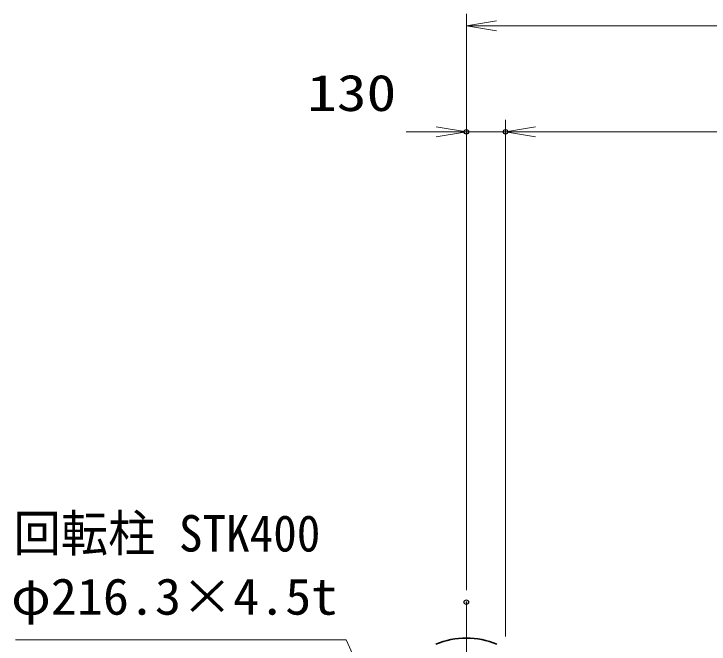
# Model space of a CAD drawing. Units: millimetres, scale not verified. Extents: x -11880 to 11880, y -8400 to 8400.
# Drawn here: x -3903 to -1593, y 721 to 2817 of the extents above; entities that cross this region are included whole.
import ezdxf
from ezdxf.enums import TextEntityAlignment as Align

# ---------------------------------------------------------------- set-up
doc = ezdxf.new("R2010")
doc.units = ezdxf.units.MM
doc.header["$LTSCALE"] = 30
doc.header["$PDMODE"] = 32
doc.header["$PDSIZE"] = 15
doc.linetypes.add('USER1', pattern=[18, 12, -1.5, 3, -1.5])
for name, color, linetype, lineweight in [('0-1_外形線', 7, 'Continuous', 35), ('0-2_軸線', 200, 'USER1', 15), ('0-4_寸法線', 4, 'Continuous', 18), ('0-5_0', 7, 'Continuous', 18)]:
    doc.layers.add(name, color=color, linetype=linetype, lineweight=lineweight)
doc.layers.add('0-6_Defpoints', color=7, linetype='Continuous')
doc.styles.add('ＭＳ ゴシック', font='')
doc.styles.get('ＭＳ ゴシック').set_extended_font_data('MS Gothic')

# ---------------------------------------------------------------- blocks, each defined once
blk = doc.blocks.new('_Open')
at = {"layer": '0-5_0', "color": 4}
blk.add_line((-30, 5), (0, 0), dxfattribs=at)
blk.add_lwpolyline([(-30, -5), (0, 0), (-30, 0)], dxfattribs=at)
blk = doc.blocks.new('S254')
at = {"layer": '0-4_寸法線'}
for points in [[(8032701.7, 87838777.2), (8065672.9, 87838777.2), (8074692.4, 87818845.9), (8075929.2, 87816112.8)], [(8074236.9, 87818639.8), (8075929.2, 87816112.8), (8075147.9, 87819052.1)]]:
    blk.add_lwpolyline(points, dxfattribs=at)
at = {"layer": '0-4_寸法線', "color": 254, "style": 'ＭＳ ゴシック'}
for s, width, p in [('回転柱 STK400', 0.95, (8032510.7, 87846477.7)), ('φ216.3×4.5t', 1.05, (8032269.7, 87840177.7))]:
    blk.add_text(s, height=3637, dxfattribs=dict(at, width=width)).set_placement(p, align=Align.BOTTOM_LEFT)

msp = doc.modelspace()

# ---------------------------------------------------------------- linework, layer by layer
at = {"layer": '0-1_外形線'}
msp.add_arc((-2399.46, 474.5), 266.94, 67.67999, 112.32001, dxfattribs=at)
at = {"layer": '0-2_軸線'}
msp.add_line((-2399.46, 861.01), (-2399.46, -1373.03), dxfattribs=at)
at = {"layer": '0-4_寸法線'}
for p, q in [((-2399.46, 901.01), (-2399.46, 2817.01)), ((-2399.46, 2777.01), (3875.54, 2777.01)), ((-2399.46, 901.01), (-2399.46, 2465)), ((-2269.46, 746.44), (-2269.46, 2465)), ((-2269.46, 746.44), (-2269.46, 2465)), ((-2499.46, 2425), (-2599.46, 2425)), ((-2269.46, 2425), (-2399.46, 2425)), ((730.54, 2425), (-2269.46, 2425)), ((-2169.46, 2425), (-2069.46, 2425))]:
    msp.add_line(p, q, dxfattribs=at)
at = {"layer": '0-6_Defpoints'}
for p in [(-2399.46, 2425), (-2269.46, 2425), (-2399.46, 861.01)]:
    msp.add_point(p, dxfattribs=at)

# ---------------------------------------------------------------- block references
at = {"layer": '0-4_寸法線', "xscale": 3.333333, "yscale": 3.333333, "rotation": 180}
for p in [(-2399.46, 2777.01), (-2269.46, 2425), (-2269.46, 2425)]:
    msp.add_blockref('_Open', p, dxfattribs=at)
at = {"layer": '0-4_寸法線'}
for name, p, xscale, yscale in [('_Open', (-2399.46, 2425), 3.333333, 3.333333), ('S254', (-271654.79, -2927222.78), 0.03333333, 0.03333333)]:
    msp.add_blockref(name, p, dxfattribs=dict(at, xscale=xscale, yscale=yscale))

# ---------------------------------------------------------------- texts
at = {"layer": '0-4_寸法線', "color": 254, "style": 'ＭＳ ゴシック', "width": 1.2}
msp.add_text('130', height=121.2, dxfattribs=at).set_placement((-2929.14, 2457.69), align=Align.BOTTOM_LEFT)

doc.saveas('drawing.dxf')
